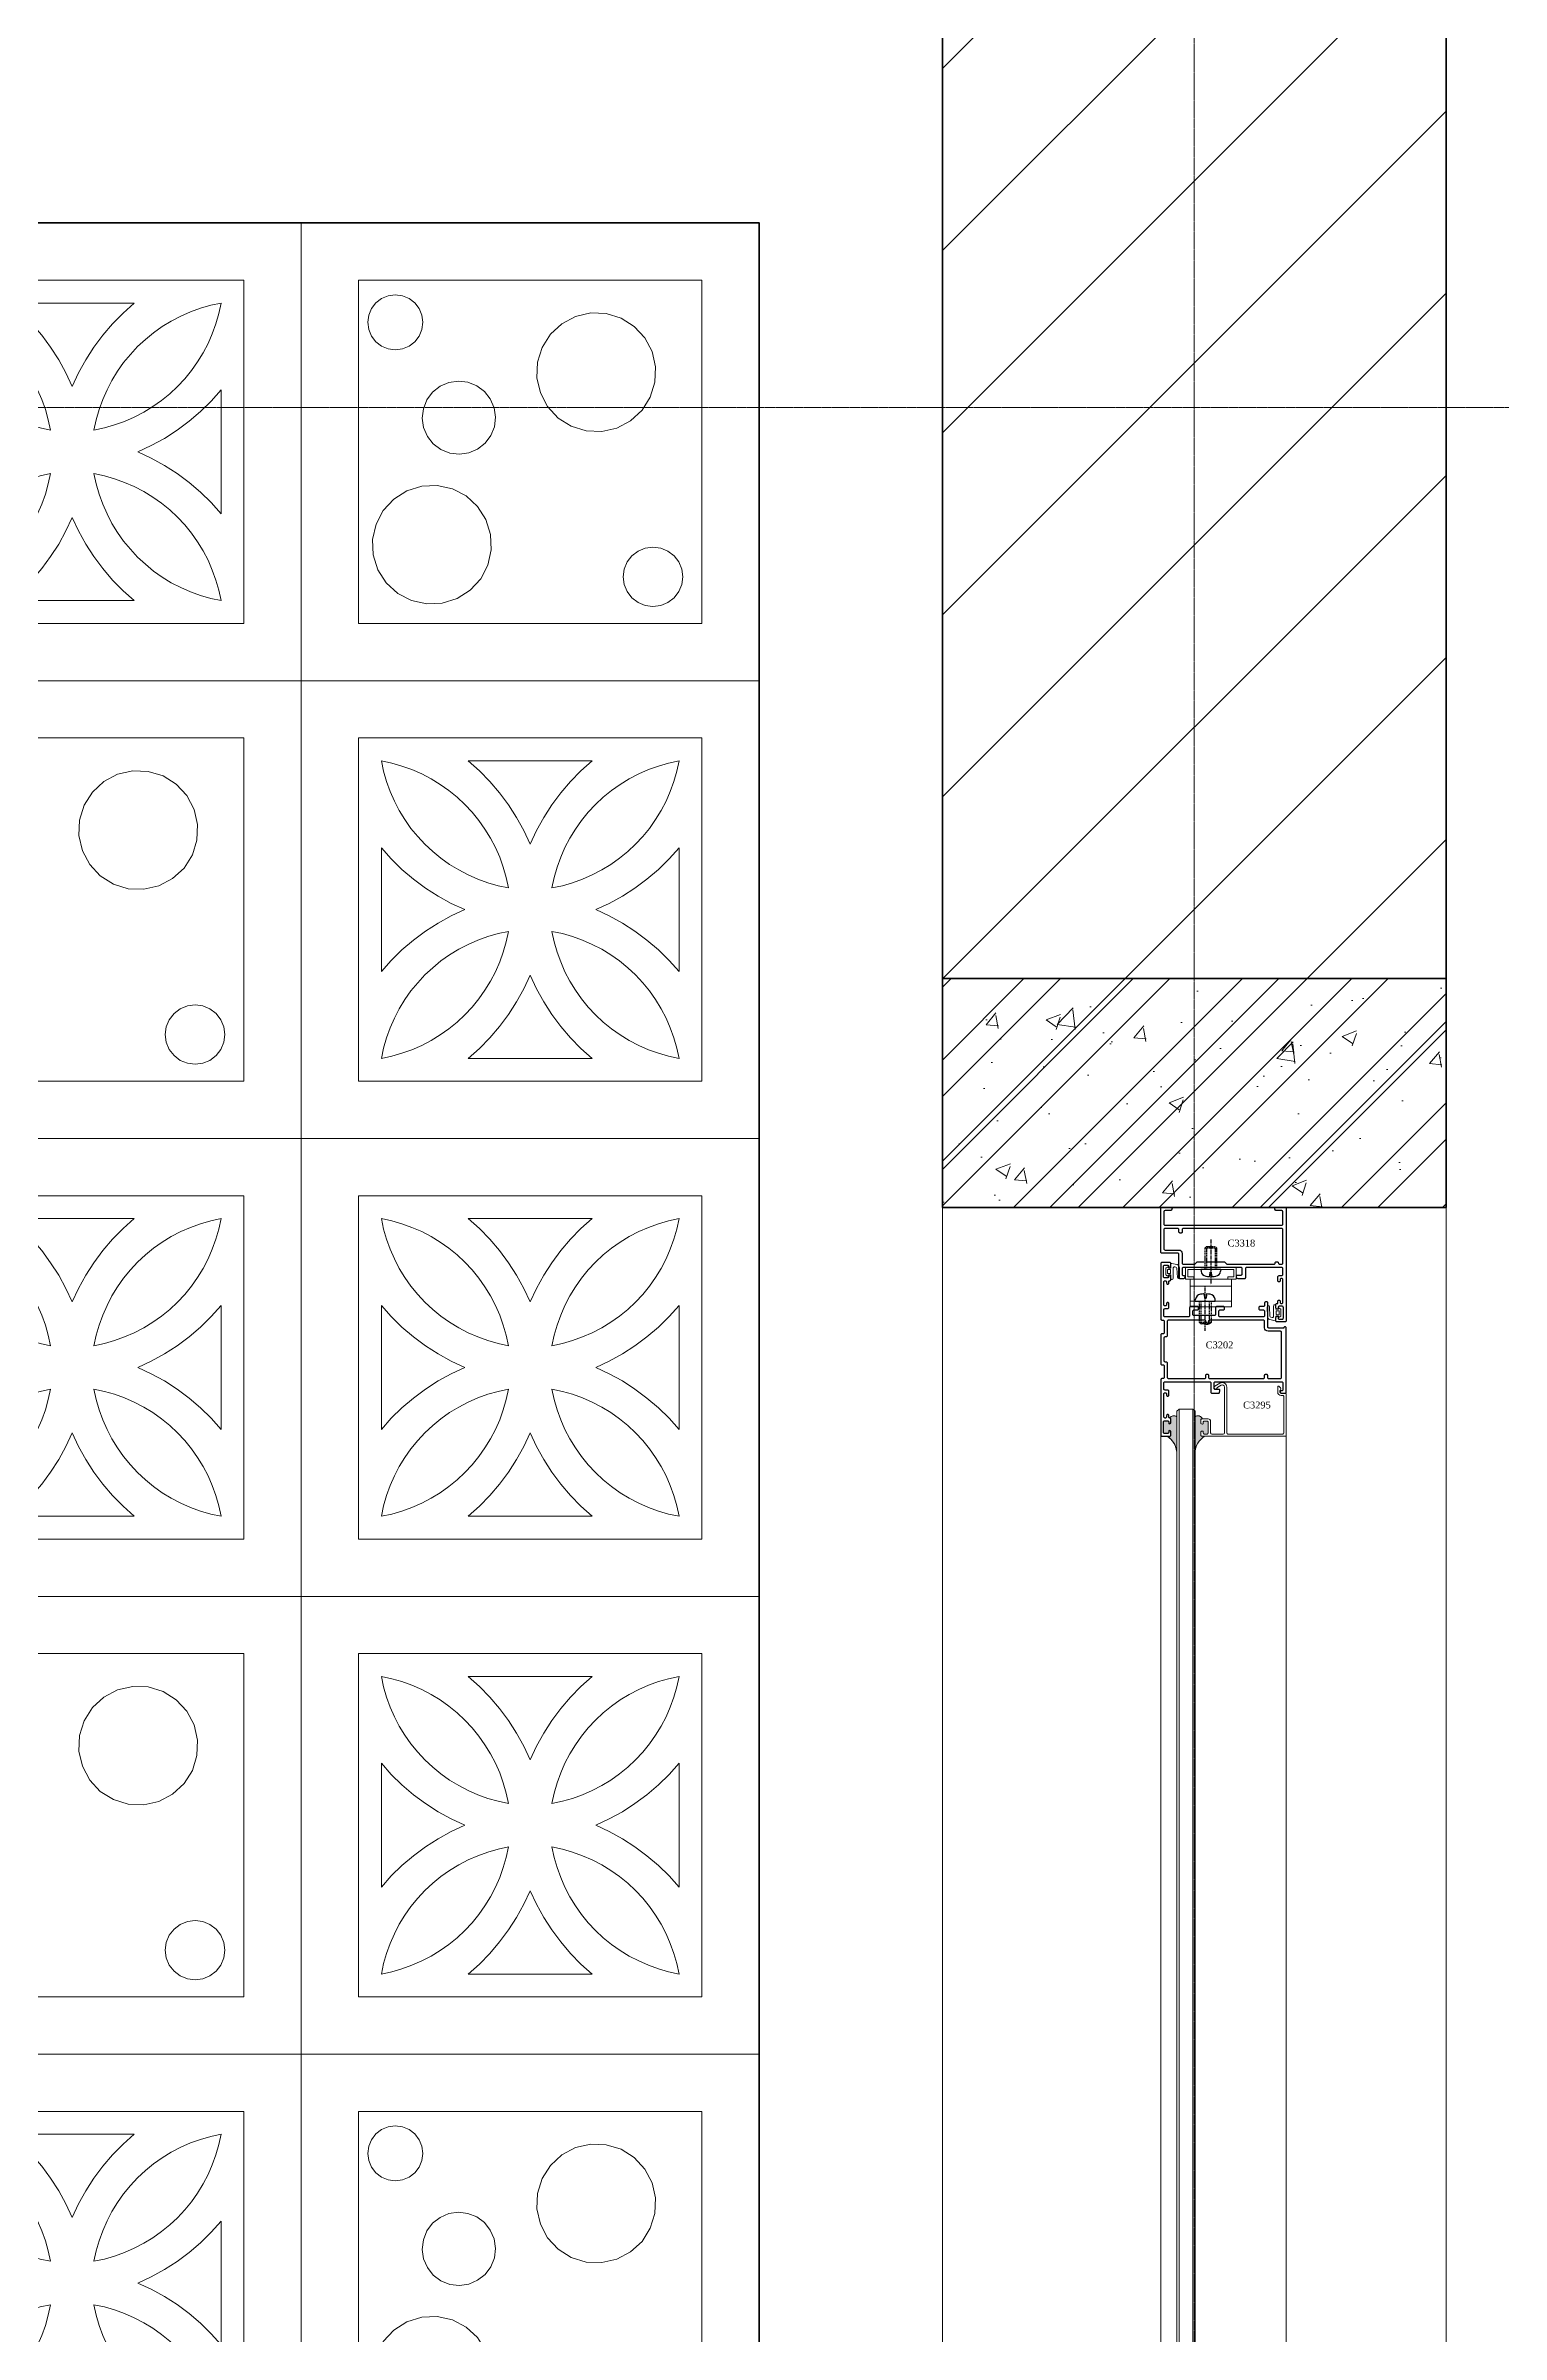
# Model space of a CAD drawing. Header units: millimetres. Extents: x 1336014 to 2939047, y -333549 to -60566.
# Drawn here: x 1469506 to 1470142, y -152085 to -151085 of the extents above; entities that cross this region are included whole.
import ezdxf

# ---------------------------------------------------------------- set-up
doc = ezdxf.new("R2010")
doc.units = ezdxf.units.MM
doc.header["$MEASUREMENT"] = 0
for name, pattern in [('CENTER2', [1.125, 0.75, -0.125, 0.125, -0.125]), ('DASHED', [0.75, 0.5, -0.25]), ('HIDDEN', [0.375, 0.25, -0.125]), ('PHANTOM', [2.5, 1.25, -0.25, 0.25, -0.25, 0.25, -0.25])]:
    doc.linetypes.add(name, pattern=pattern)
for name, color, linetype, lineweight in [('01.Cut', 255, 'Continuous', 35), ('02.Thay', 145, 'Continuous', 15), ('03.Manh', 251, 'Continuous', 13), ('06.betong', 2, 'Continuous', 35), ('08.Dim', 156, 'Continuous', 15), ('09.Hatch', 250, 'Continuous', 5), ('10.truc', 250, 'CENTER2', 20), ('Bản lề cửa', 1, 'Continuous', 9), ('KT KHUNG BAO', 96, 'Continuous', 9), ('kính', 54, 'Continuous', 9), ('Nhôm', 4, 'Continuous', 20), ('Nẹp nhôm', 6, 'Continuous', 9), ('Ron', 15, 'Continuous', 9), ('silicon', 211, 'Continuous', 9), ('Vít', 42, 'Continuous', 25), ('Đường gióng', 251, 'Continuous', 9)]:
    doc.layers.add(name, color=color, linetype=linetype, lineweight=lineweight)
for name, color, linetype in [('1', 4, 'Continuous'), ('2', 7, 'Continuous'), ('BOLT', 2, 'Continuous'), ('Dim and mark text', 241, 'Continuous')]:
    doc.layers.add(name, color=color, linetype=linetype)
doc.styles.add('(Mark cn big5)', font='', dxfattribs={"height": 9})
doc.styles.get('(Mark cn big5)').set_extended_font_data('经典宋体繁')

# ---------------------------------------------------------------- blocks, each defined once
blk = doc.blocks.new('gioang')
at = {"layer": 'Ron'}
for p, q in [((-0.91, 3.28), (-0.91, 3.58)), ((0.83, 3.78), (-0.71, 3.78)), ((4.09, 2.78), (-0.41, 2.78)), ((0, 0), (4.16, 0.1)), ((0.56, 5.29), (0.97, 5.89)), ((0.83, 4.98), (0.73, 4.98)), ((1.03, 3.98), (1.03, 4.78)), ((1.63, 4.13), (1.63, 5.03)), ((3.23, 5.23), (1.83, 5.23)), ((3.43, 4.13), (3.43, 5.03)), ((4.49, 5.29), (4.09, 5.89)), ((4.45, 1.59), (4.58, 2.17)), ((5.54, 1.1), (6.09, 3.51))]:
    blk.add_line(p, q, dxfattribs=at)
for points in [[(-0.1, 0.99), (3.98, 1.2)], [(1.83, 3.93), (3.23, 3.93)]]:
    blk.add_lwpolyline(points, dxfattribs=at)
for points in [[(4.09, 5.89, 0.248897), (3.92, 5.98), (1.13, 5.98, 0.248897), (0.97, 5.89)], [(6.09, 3.51, 0.527023), (5.9, 3.78), (4.23, 3.78, -0.414214), (4.03, 3.98), (4.03, 4.78, -0.414214), (4.23, 4.98), (4.33, 4.98, 0.601413), (4.49, 5.29)]]:
    blk.add_lwpolyline(points, format="xyb", dxfattribs=at)
for centre, radius, start, end in [((-0.71, 3.58), 0.2, 90, 180), ((-0.41, 3.28), 0.5, 180, 270), ((-0.04, 0.5), 0.5, 96.819, 274.7291), ((0.73, 5.18), 0.2, 145.907, 270), ((0.83, 4.78), 0.2, 0, 90), ((0.83, 3.98), 0.2, 270, 0), ((1.83, 5.03), 0.2, 90, 180), ((1.83, 4.13), 0.2, 180, 269.9998), ((3.23, 5.03), 0.2, 0, 90), ((3.23, 4.13), 0.2, 269.9998, 0), ((3.96, 1.7), 0.5, 272.9056, 347.163), ((4.09, 2.28), 0.5, 347.163, 90), ((4.13, 1.6), 1.5, 271.4321, 340.571)]:
    blk.add_arc(centre, radius, start, end, dxfattribs=at)
blk = doc.blocks.new('A$C0379527E')
at = {"layer": 'BOLT', "color": 1, "linetype": 'PHANTOM'}
blk.add_line((4.38, 0), (4.38, 19.58), dxfattribs=at)
at = {"layer": 'Vít', "linetype": 'Continuous'}
for p, q in [((0, 13.05), (0.1, 13.85)), ((0, 13.05), (8.75, 13.05)), ((3.91, 15.91), (4.03, 14.3)), ((4.03, 14.3), (4.72, 14.3)), ((4.84, 15.91), (4.72, 14.3)), ((8.75, 13.05), (8.65, 13.85))]:
    blk.add_line(p, q, dxfattribs=at)
at = {"layer": 'Vít', "linetype": 'DASHED'}
for p, q in [((1.88, 3.67), (1.88, 13.05)), ((2.5, 3.67), (2.5, 13.05)), ((6.25, 3.67), (6.25, 13.05)), ((6.88, 13.05), (6.88, 3.67)), ((6.88, 3.67), (1.88, 3.67)), ((1.88, 3.67), (2.5, 3.05)), ((6.25, 3.05), (2.5, 3.05)), ((6.88, 3.67), (6.25, 3.05))]:
    blk.add_line(p, q, dxfattribs=at)
at = {"layer": 'Vít', "linetype": 'Continuous'}
for centre, radius, start, end in [((2.58, 13.55), 2.5, 97.86621, 173.11241), ((4.38, 0.55), 15.62, 92.67946, 97.86618), ((3.66, 15.91), 0.25, 0, 92.67941), ((5.09, 15.91), 0.25, 87.32059, 180), ((4.38, 0.55), 15.62, 82.13381, 87.32054), ((6.17, 13.55), 2.5, 6.88758, 82.13379)]:
    blk.add_arc(centre, radius, start, end, dxfattribs=at)
blk = doc.blocks.new('A$C65163FCF')
at = {"color": 3, "rotation": 180}
blk.add_blockref('A$C0379527E', (8.75, 19.58), dxfattribs=at)
blk = doc.blocks.new('Bản lề chữ A nhôm XingFa')
at = {"layer": 'Bản lề cửa', "color": 56}
for p, q in [((-3, 8.59), (-8.3, 8.59)), ((-8.3, -13.41), (-8.3, 8.59)), ((-4, 7.59), (-7.3, 7.59)), ((-7.3, -12.41), (-7.3, 7.59)), ((-4, 4.99), (-4, 7.59)), ((-3, 4.99), (-4, 4.99)), ((-3, -13.41), (-3, 8.59)), ((9.05, 6.59), (-3, 6.59)), ((0, -11.41), (0, 6.59)), ((6.55, -11.41), (6.55, 6.59)), ((9.05, -11.41), (9.05, 6.59)), ((-4, -12.41), (-4, -9.81)), ((-3, -9.81), (-4, -9.81)), ((-3, -13.41), (-8.3, -13.41)), ((-4, -12.41), (-7.3, -12.41)), ((9.05, -11.41), (-3, -11.41))]:
    blk.add_line(p, q, dxfattribs=at)
at = {"layer": '2', "extrusion": (0, 0, -1), "zscale": -0.9999999999999999, "rotation": 270}
blk.add_blockref('A$C65163FCF', (0.77, 1.96), dxfattribs=at)
at = {"layer": '2', "color": 3, "extrusion": (0, 0, -1), "zscale": -0.9999999999999999, "rotation": 90}
blk.add_blockref('A$C65163FCF', (-0.02, -4.37), dxfattribs=at)
blk = doc.blocks.new('qưeqw')
at = {"layer": 'Đường gióng'}
for points in [[(871899.62, 37962.78), (871899.62, 37961.92, -0.414214), (871899.12, 37961.42), (871897.82, 37961.42, -0.414214), (871897.32, 37961.92), (871897.32, 37966.52, -0.414214), (871897.82, 37967.02), (871899.12, 37967.02, -0.414214), (871899.62, 37966.52), (871899.62, 37965.66), (871900.62, 37965.93), (871900.62, 37968.77, -0.347773), (871903.17, 37968.76), (871903.17, 37953.15, 0.252972), (871898.97, 37960.22), (871900.62, 37960.22), (871900.62, 37962.51)], [(871912.35, 37957.2, 0.10198), (871911.15, 37953.8), (871911.15, 37968.76, -0.235459), (871912.94, 37969.15, -0.252466), (871914.37, 37967.82), (871914.2, 37967.82, 0.414214), (871913.7, 37967.32), (871913.7, 37966.11, 0.339454), (871914.07, 37965.63), (871914.45, 37965.53, 0.493145), (871914.7, 37965.72), (871914.7, 37966.32, -0.414214), (871915.2, 37966.82), (871916.5, 37966.82, -0.414214), (871917, 37966.32), (871917, 37961.72, -0.414214), (871916.5, 37961.22), (871915.2, 37961.22, -0.414214), (871914.7, 37961.72), (871914.7, 37962.32, 0.493145), (871914.45, 37962.51), (871914.07, 37962.41, 0.339454), (871913.7, 37961.93), (871913.7, 37960.72, 0.414214), (871914.2, 37960.22), (871915.35, 37960.22, 0.124876)]]:
    blk.add_hatch(color=256, dxfattribs=at).paths.add_polyline_path(points)
at = {"layer": '1'}
for points in [[(871896.66, 38060.22), (871900.66, 38060.22, -0.57735), (871901.09, 38059.47), (871900.86, 38059.07, -0.267949), (871900.43, 38058.82), (871898.06, 38058.82, 0.414214), (871897.56, 38058.32), (871897.56, 38052.92, 0.414214), (871898.06, 38052.42), (871949.06, 38052.42, 0.414214), (871949.56, 38052.92), (871949.56, 38058.32, 0.414214), (871949.06, 38058.82), (871946.69, 38058.82, -0.267949), (871946.26, 38059.07), (871946.03, 38059.47, -0.57735), (871946.46, 38060.22), (871950.46, 38060.22, -0.414214), (871950.96, 38059.72), (871950.96, 38010.72, -0.414214), (871950.46, 38010.22), (871946.96, 38010.22, -0.414214), (871946.46, 38010.72), (871946.46, 38012.13, -0.339454), (871946.83, 38012.61), (871947.21, 38012.71, -0.493145), (871947.46, 38012.52), (871947.46, 38011.92, 0.414214), (871947.96, 38011.42), (871949.26, 38011.42, 0.414214), (871949.76, 38011.92), (871949.76, 38016.52, 0.414214), (871949.26, 38017.02), (871947.96, 38017.02, 0.414214), (871947.46, 38016.52), (871947.46, 38015.92, -0.493145), (871947.21, 38015.73), (871946.83, 38015.83, -0.339454), (871946.46, 38016.31), (871946.46, 38017.72, -0.414214), (871946.96, 38018.22), (871947.06, 38018.22, 0.414214), (871947.36, 38018.52), (871947.36, 38019.22, -0.414214), (871947.86, 38019.72), (871947.86, 38019.72, -0.414214), (871948.36, 38019.22), (871948.36, 38018.72, 0.414214), (871948.86, 38018.22), (871949.06, 38018.22, 0.414214), (871949.56, 38018.72), (871949.56, 38028.72, 0.414214), (871949.06, 38029.22), (871948.86, 38029.22, 0.414214), (871948.36, 38028.72), (871948.36, 38028.22, -0.414214), (871947.86, 38027.72), (871947.86, 38027.72, -0.414214), (871947.36, 38028.22), (871947.36, 38029.92, -0.414214), (871947.86, 38030.42), (871949.06, 38030.42, 0.414214), (871949.56, 38030.92), (871949.56, 38033.52, 0.414214), (871949.06, 38034.02), (871933.66, 38034.02, 0.414214), (871933.16, 38033.52), (871933.16, 38029.52, -0.414214), (871932.66, 38029.02), (871929.93, 38029.02, -0.339454), (871929.45, 38029.39), (871929.28, 38030.04, -0.493145), (871929.76, 38030.67), (871931.26, 38030.67, 0.414214), (871931.76, 38031.17), (871931.76, 38033.52, 0.414214), (871931.26, 38034.02), (871906.06, 38034.02, 0.414214), (871905.56, 38033.52), (871905.56, 38030.92, 0.414214), (871906.06, 38030.42), (871906.46, 38030.42, -0.493145), (871906.75, 38030.04), (871906.57, 38029.39, -0.339454), (871906.09, 38029.02), (871904.66, 38029.02, -0.414214), (871904.16, 38029.52), (871904.16, 38039.72, 0.414214), (871903.66, 38040.22), (871896.66, 38040.22, -0.414214), (871896.16, 38040.72), (871896.16, 38059.72, -0.414214)], [(871896.66, 38060.22), (871900.66, 38060.22, -0.57735), (871901.09, 38059.47), (871900.86, 38059.07, -0.267949), (871900.43, 38058.82), (871898.06, 38058.82, 0.414214), (871897.56, 38058.32), (871897.56, 38052.92, 0.414214), (871898.06, 38052.42), (871949.06, 38052.42, 0.414214), (871949.56, 38052.92), (871949.56, 38058.32, 0.414214), (871949.06, 38058.82), (871946.69, 38058.82, -0.267949), (871946.26, 38059.07), (871946.03, 38059.47, -0.57735), (871946.46, 38060.22), (871950.46, 38060.22, -0.414214), (871950.96, 38059.72), (871950.96, 38010.72, -0.414214), (871950.46, 38010.22), (871946.96, 38010.22, -0.414214), (871946.46, 38010.72), (871946.46, 38012.13, -0.339454), (871946.83, 38012.61), (871947.21, 38012.71, -0.493145), (871947.46, 38012.52), (871947.46, 38011.92, 0.414214), (871947.96, 38011.42), (871949.26, 38011.42, 0.414214), (871949.76, 38011.92), (871949.76, 38016.52, 0.414214), (871949.26, 38017.02), (871947.96, 38017.02, 0.414214), (871947.46, 38016.52), (871947.46, 38015.92, -0.493145), (871947.21, 38015.73), (871946.83, 38015.83, -0.339454), (871946.46, 38016.31), (871946.46, 38017.72, -0.414214), (871946.96, 38018.22), (871947.06, 38018.22, 0.414214), (871947.36, 38018.52), (871947.36, 38019.22, -0.414214), (871947.86, 38019.72), (871947.86, 38019.72, -0.414214), (871948.36, 38019.22), (871948.36, 38018.72, 0.414214), (871948.86, 38018.22), (871949.06, 38018.22, 0.414214), (871949.56, 38018.72), (871949.56, 38028.72, 0.414214), (871949.06, 38029.22), (871948.86, 38029.22, 0.414214), (871948.36, 38028.72), (871948.36, 38028.22, -0.414214), (871947.86, 38027.72), (871947.86, 38027.72, -0.414214), (871947.36, 38028.22), (871947.36, 38029.92, -0.414214), (871947.86, 38030.42), (871949.06, 38030.42, 0.414214), (871949.56, 38030.92), (871949.56, 38033.52, 0.414214), (871949.06, 38034.02), (871933.66, 38034.02, 0.414214), (871933.16, 38033.52), (871933.16, 38029.52, -0.414214), (871932.66, 38029.02), (871929.93, 38029.02, -0.339454), (871929.45, 38029.39), (871929.28, 38030.04, -0.493145), (871929.76, 38030.67), (871931.26, 38030.67, 0.414214), (871931.76, 38031.17), (871931.76, 38033.52, 0.414214), (871931.26, 38034.02), (871906.06, 38034.02, 0.414214), (871905.56, 38033.52), (871905.56, 38030.92, 0.414214), (871906.06, 38030.42), (871906.46, 38030.42, -0.493145), (871906.75, 38030.04), (871906.57, 38029.39, -0.339454), (871906.09, 38029.02), (871904.66, 38029.02, -0.414214), (871904.16, 38029.52), (871904.16, 38039.72, 0.414214), (871903.66, 38040.22), (871896.66, 38040.22, -0.414214), (871896.16, 38040.72), (871896.16, 38059.72, -0.414214)], [(871949.06, 38035.42, 0.414214), (871949.56, 38035.92), (871949.56, 38050.52, 0.414214), (871949.06, 38051.02), (871906.06, 38051.02, 0.414214), (871905.56, 38050.52), (871905.56, 38049.52, -0.414214), (871905.06, 38049.02), (871904.66, 38049.02, -0.414214), (871904.16, 38049.52), (871904.16, 38050.52, 0.414214), (871903.66, 38051.02), (871898.06, 38051.02, 0.414214), (871897.56, 38050.52), (871897.56, 38042.12, 0.414214), (871898.06, 38041.62), (871904.06, 38041.62, -0.414214), (871905.56, 38040.12), (871905.56, 38035.92, 0.414214), (871906.06, 38035.42), (871911.06, 38035.42), (871912.06, 38036.42), (871924.06, 38036.42), (871925.06, 38035.42), (871945.67, 38035.42, 0.414214), (871946.16, 38035.91), (871946.16, 38035.92, -0.414214), (871946.66, 38036.42), (871947.06, 38036.42, -0.414214), (871947.56, 38035.92), (871947.56, 38035.91, 0.414214), (871948.05, 38035.42)], [(871949.06, 38035.42, 0.414214), (871949.56, 38035.92), (871949.56, 38050.52, 0.414214), (871949.06, 38051.02), (871906.06, 38051.02, 0.414214), (871905.56, 38050.52), (871905.56, 38049.52, -0.414214), (871905.06, 38049.02), (871904.66, 38049.02, -0.414214), (871904.16, 38049.52), (871904.16, 38050.52, 0.414214), (871903.66, 38051.02), (871898.06, 38051.02, 0.414214), (871897.56, 38050.52), (871897.56, 38042.12, 0.414214), (871898.06, 38041.62), (871904.06, 38041.62, -0.414214), (871905.56, 38040.12), (871905.56, 38035.92, 0.414214), (871906.06, 38035.42), (871911.06, 38035.42), (871912.06, 38036.42), (871924.06, 38036.42), (871925.06, 38035.42), (871945.67, 38035.42, 0.414214), (871946.16, 38035.91), (871946.16, 38035.92, -0.414214), (871946.66, 38036.42), (871947.06, 38036.42, -0.414214), (871947.56, 38035.92), (871947.56, 38035.91, 0.414214), (871948.05, 38035.42)], [(871898.06, 38028.22), (871898.26, 38028.22, -0.414214), (871898.76, 38027.72), (871898.76, 38027.21, 0.414214), (871899.25, 38026.72), (871899.27, 38026.72, 0.414214), (871899.76, 38027.21), (871899.76, 38027.92, -0.414214), (871900.06, 38028.22), (871900.16, 38028.22, 0.414214), (871900.66, 38028.72), (871900.66, 38030.13, 0.339454), (871900.29, 38030.61), (871899.91, 38030.71, 0.493145), (871899.66, 38030.52), (871899.66, 38029.92, -0.414214), (871899.16, 38029.42), (871897.86, 38029.42, -0.414214), (871897.36, 38029.92), (871897.36, 38034.52, -0.414214), (871897.86, 38035.02), (871899.16, 38035.02, -0.414214), (871899.66, 38034.52), (871899.66, 38033.92, 0.493145), (871899.91, 38033.73), (871900.29, 38033.83, 0.339454), (871900.66, 38034.31), (871900.66, 38035.72, 0.414214), (871900.16, 38036.22), (871896.66, 38036.22, 0.414214), (871896.16, 38035.72), (871896.16, 38011.52, 0.414214), (871896.66, 38011.02), (871897.16, 38011.02, -0.414214), (871897.66, 38010.52), (871897.66, 38005.52, -0.414214), (871897.16, 38005.02), (871896.66, 38005.02, 0.414214), (871896.16, 38004.52), (871896.16, 37991.92, 0.414214), (871896.66, 37991.42), (871897.16, 37991.42, -0.414214), (871897.66, 37990.92), (871897.66, 37985.92, -0.414214), (871897.16, 37985.42), (871896.66, 37985.42, 0.414214), (871896.16, 37984.92), (871896.16, 37960.72, 0.414214), (871896.66, 37960.22), (871900.16, 37960.22, 0.414214), (871900.66, 37960.72), (871900.66, 37962.13, 0.339454), (871900.29, 37962.61), (871899.91, 37962.71, 0.493145), (871899.66, 37962.52), (871899.66, 37961.92, -0.414214), (871899.16, 37961.42), (871897.86, 37961.42, -0.414214), (871897.36, 37961.92), (871897.36, 37966.52, -0.414214), (871897.86, 37967.02), (871899.16, 37967.02, -0.414214), (871899.66, 37966.52), (871899.66, 37965.92, 0.493145), (871899.91, 37965.73), (871900.29, 37965.83, 0.339454), (871900.66, 37966.31), (871900.66, 37967.72, 0.414214), (871900.16, 37968.22), (871900.06, 37968.22, -0.414214), (871899.76, 37968.52), (871899.76, 37969.23, 0.414214), (871899.27, 37969.72), (871899.25, 37969.72, 0.414214), (871898.76, 37969.23), (871898.76, 37968.72, -0.414214), (871898.26, 37968.22), (871898.06, 37968.22, -0.414214), (871897.56, 37968.72), (871897.56, 37978.72, -0.414214), (871898.06, 37979.22), (871898.26, 37979.22, -0.414214), (871898.76, 37978.72), (871898.76, 37978.21, 0.414214), (871899.25, 37977.72), (871899.27, 37977.72, 0.414214), (871899.76, 37978.21), (871899.76, 37979.92, 0.414214), (871899.26, 37980.42), (871898.06, 37980.42, -0.414214), (871897.56, 37980.92), (871897.56, 37983.52, -0.414214), (871898.06, 37984.02), (871917.56, 37984.02, -0.414214), (871918.06, 37983.52), (871918.06, 37979.52, 0.414214), (871918.56, 37979.02), (871921.39, 37979.02, 0.339454), (871921.87, 37979.39), (871922.04, 37980.04, 0.493145), (871921.56, 37980.67), (871919.96, 37980.67, -0.414214), (871919.46, 37981.17), (871919.46, 37983.52, -0.414214), (871919.96, 37984.02), (871949.06, 37984.02, -0.414214), (871949.56, 37983.52), (871949.56, 37980.52, -0.414214), (871949.06, 37980.02), (871948.66, 37980.02, 0.493145), (871948.37, 37979.64), (871948.44, 37979.39, 0.339454), (871948.92, 37979.02), (871950.46, 37979.02, 0.414214), (871950.96, 37979.52), (871950.96, 38007.52, 0.414214), (871950.46, 38008.02, 0.414214), (871949.96, 38007.52), (871943.46, 38007.52, -0.414214), (871942.96, 38008.02), (871942.96, 38018.52, 0.414214), (871942.46, 38019.02), (871942.06, 38019.02, 0.414214), (871941.56, 38018.52), (871941.56, 38017.42, -0.414214), (871941.06, 38016.92), (871939.56, 38016.92, 0.414214), (871939.06, 38016.42), (871939.06, 38015.92, 0.414214), (871939.56, 38015.42), (871941.06, 38015.42, -0.414214), (871941.56, 38014.92), (871941.56, 38012.92, -0.414214), (871941.06, 38012.42), (871922.06, 38012.42, -0.414214), (871921.56, 38012.92), (871921.56, 38014.92, -0.414214), (871922.06, 38015.42), (871923.56, 38015.42, 0.414214), (871924.06, 38015.92), (871924.06, 38016.42, 0.414214), (871923.56, 38016.92), (871920.66, 38016.92, 0.414214), (871920.16, 38016.42), (871920.16, 38013.52, -0.414214), (871919.66, 38013.02), (871910.69, 38013.02, -0.414214), (871910.19, 38013.52), (871910.19, 38014.92, -0.414214), (871910.69, 38015.42), (871912.19, 38015.42, 0.414214), (871912.69, 38015.92), (871912.69, 38016.42, 0.414214), (871912.19, 38016.92), (871909.29, 38016.92, 0.414214), (871908.79, 38016.42), (871908.79, 38012.92, -0.414214), (871908.29, 38012.42), (871898.06, 38012.42, -0.414214), (871897.56, 38012.92), (871897.56, 38015.52, -0.414214), (871898.06, 38016.02), (871899.26, 38016.02, 0.414214), (871899.76, 38016.52), (871899.76, 38018.23, 0.414214), (871899.27, 38018.72), (871899.25, 38018.72, 0.414214), (871898.76, 38018.23), (871898.76, 38017.72, -0.414214), (871898.26, 38017.22), (871898.06, 38017.22, -0.414214), (871897.56, 38017.72), (871897.56, 38027.72, -0.414214)], [(871916.56, 37987.42, -0.414214), (871917.06, 37986.92), (871917.06, 37985.92, 0.414214), (871917.56, 37985.42), (871941.06, 37985.42, 0.414214), (871941.56, 37985.92), (871941.56, 37986.92, -0.414214), (871942.06, 37987.42), (871942.26, 37987.42, -0.414214), (871942.76, 37986.92), (871942.76, 37985.92, 0.414214), (871943.26, 37985.42), (871948.46, 37985.42, 0.414214), (871948.96, 37985.92), (871948.96, 38005.62, 0.414214), (871948.46, 38006.12), (871943.06, 38006.12, -0.414214), (871941.56, 38007.62), (871941.56, 38010.52, 0.414214), (871941.06, 38011.02), (871917.56, 38011.02, 0.414214), (871917.06, 38010.52), (871917.06, 38009.52, -0.414214), (871916.56, 38009.02), (871916.36, 38009.02, -0.414214), (871915.86, 38009.52), (871915.86, 38010.52, 0.414214), (871915.36, 38011.02), (871899.56, 38011.02, 0.414214), (871899.06, 38010.52), (871899.06, 38004.12, -0.414214), (871898.56, 38003.62), (871898.06, 38003.62, 0.414214), (871897.56, 38003.12), (871897.56, 37993.32, 0.414214), (871898.06, 37992.82), (871898.56, 37992.82, -0.414214), (871899.06, 37992.32), (871899.06, 37985.92, 0.414214), (871899.56, 37985.42), (871915.36, 37985.42, 0.414214), (871915.86, 37985.92), (871915.86, 37986.92, -0.414214), (871916.36, 37987.42)]]:
    blk.add_lwpolyline(points, format="xyb", close=True, dxfattribs=at)
at = {"layer": 'KT KHUNG BAO'}
for centre, start, end in [((871901.89, 37967.16), 51.47134, 148.81024), ((871901.89, 37967.16), 51.47134, 148.81024), ((871912.43, 37967.16), 32.68301, 128.52866), ((871912.43, 37967.16), 18.86197, 128.52866)]:
    blk.add_arc(centre, 2.05, start, end, dxfattribs=at)
at = {"layer": 'kính'}
blk.add_lwpolyline([(871903.05, 36843.75), (871903.16, 37971.15), (871904.17, 37972.02), (871910.15, 37972.02), (871911.16, 37971.14), (871911.16, 36843.92)], dxfattribs=at)
at = {"layer": 'kính', "linetype": 'HIDDEN', "lineweight": 5}
blk.add_lwpolyline([(871904.21, 36548.52), (871910.15, 36548.52), (871910.15, 37972.02), (871904.21, 37972.02)], close=True, dxfattribs=at)
at = {"layer": 'Nhôm', "color": 6}
blk.add_lwpolyline([(871949.96, 37977.52, 0.414214), (871949.46, 37978.02), (871948.76, 37978.02, -0.414214), (871947.26, 37979.52), (871947.26, 37981.9, -0.668179), (871947.77, 37982.12), (871948.51, 37981.37, -0.339454), (871948.59, 37980.77), (871948.3, 37980.26, 0.131652), (871948.26, 37980.11), (871948.26, 37979.52, 0.414214), (871948.76, 37979.02), (871950.46, 37979.02, -0.414214), (871950.96, 37978.52), (871950.96, 37960.52, -0.414214), (871950.66, 37960.22), (871914.16, 37960.22, -0.414214), (871913.66, 37960.72), (871913.66, 37961.93, -0.339454), (871914.03, 37962.41), (871914.41, 37962.51, -0.493145), (871914.66, 37962.32), (871914.66, 37961.72, 0.414214), (871915.16, 37961.22), (871916.46, 37961.22, 0.414214), (871916.96, 37961.72), (871916.96, 37966.32, 0.414214), (871916.46, 37966.82), (871915.16, 37966.82, 0.414214), (871914.66, 37966.32), (871914.66, 37965.72, -0.493145), (871914.41, 37965.53), (871914.03, 37965.63, -0.339454), (871913.66, 37966.11), (871913.66, 37967.32, -0.414214), (871914.16, 37967.82), (871916.96, 37967.82, -0.414214), (871917.96, 37966.82), (871917.96, 37961.72, 0.414214), (871918.46, 37961.22), (871923.52, 37961.22, 0.414214), (871924.02, 37961.72), (871924.02, 37981.72, 0.57735), (871922.52, 37982.59), (871921.08, 37981.76, 0.213422), (871920.84, 37981.43, -0.40704), (871920.03, 37980.88, -0.697588), (871919.81, 37982.18), (871922.02, 37983.45, -0.57735), (871925.02, 37981.72), (871925.02, 37961.72, 0.414214), (871925.52, 37961.22), (871949.46, 37961.22, 0.414214), (871949.96, 37961.72)], format="xyb", close=True, dxfattribs=at)
at = {"layer": 'silicon', "ltscale": 0.15}
for centre, radius, start, end in [((871894.53, 37952.8), 8.65, 2.13336, 59.07767), ((871894.53, 37952.8), 8.65, 6.61436, 59.07767), ((871919.79, 37952.8), 8.65, 120.92233, 177.86664), ((871920.01, 37952.59), 8.94, 121.39372, 172.23921)]:
    blk.add_arc(centre, radius, start, end, dxfattribs=at)
at = {"layer": 'Đường gióng'}
for p, q in [((871950.96, 36843.75), (871950.96, 37960.52)), ((871896.2, 37838.45), (871896.2, 36843.75)), ((871951, 36843.75), (871951, 37838.45))]:
    blk.add_line(p, q, dxfattribs=at)
blk.add_lwpolyline([(871896.16, 37960.72), (871896.16, 36843.75)], dxfattribs=at)
at = {"layer": 'Nẹp nhôm', "xscale": -1, "rotation": 90}
blk.add_blockref('Bản lề chữ A nhôm XingFa', (871915.65, 38025.86), dxfattribs=at)
at = {"layer": 'Ron'}
for p, rotation in [((871904.44, 38029.7), 90), ((871942.69, 38016.74), 270)]:
    blk.add_blockref('gioang', p, dxfattribs=dict(at, rotation=rotation))
at = {"layer": 'Dim and mark text', "char_height": 3, "attachment_point": 6, "style": '(Mark cn big5)'}
for s, insert in [('{\\fVNI-Franko|b0|i0|c0|p2; \\fVNI-Times|b0|i0|c0|p2;C3318}', (871937.44, 38044.62)), ('{\\fVNI-Times|b0|i0|c0|p2;C3202}', (871927.9, 38000.14)), ('{\\fVNI-Franko|b0|i0|c0|p2; \\fVNI-Times|b0|i0|c0|p2;C3295}', (871944.23, 37973.88))]:
    blk.add_mtext(s, dxfattribs=dict(at, insert=insert))
blk = doc.blocks.new('32rew')
at = {"layer": '09.Hatch', "ltscale": 50}
h = blk.add_hatch(dxfattribs=at)
h.set_pattern_fill('BTCT', color=256, scale=9, style=0)
h.set_pattern_definition([(50, (0, 0), (64.5534164, -5.647692), [6.75, -74.25]), (355, (0, 0), (-12.48762, 67.697292), [5.4, -59.4]), (100.4514, (5.38, -0.47), (52.0658444, 62.049559), [5.736617, -63.10279]), (46.1842, (0, 18), (96.0516944, -14.896711), [10.125, -111.375]), (96.6356, (8, 16.76), (84.119643, 87.670608), [8.604926, -94.65417]), (351.1842, (0, 18), (84.119575, 87.670674), [8.1, -89.1]), (21, (9, 13.5), (53.7216347, -36.2357), [6.75, -74.25]), (326, (9, 13.5), (21.89838, 65.263504), [5.4, -59.4]), (71.4514, (13.477, 10.48), (75.6200366, 29.0277447), [5.736617, -63.10279]), (37.5, (0, 0), (1.094387, 29.96044684), [0, -58.68, 0, -60.3, 0, -59.625]), (7.5, (0, 0), (23.6762584, 35.4970541), [0, -34.38, 0, -57.33, 0, -22.725]), (327.5, (-20.07, 0), (48.04401926, -2.02993846), [0, -22.5, 0, -70.2, 0, -93.15]), (317.5, (-29.07, 0), (52.4867552, 9.0094484), [0, -29.25, 0, -46.62, 0, -66.15]), (45, (0, 0), (-23.8648539, 23.8648539), []), (45, (15.91, 0), (-23.8648539, 23.8648539), [])])
h.paths.add_polyline_path([(847871, 41230), (848091, 41230), (848091, 41130), (847871, 41130)])
at = {"layer": '06.betong'}
blk.add_lwpolyline([(847871, 41230), (848091, 41230), (848091, 41130), (847871, 41130), (847871, 41230)], dxfattribs=at)
blk = doc.blocks.new('q\xadeqw')
for p, q in [((-554.47, 992.1), (-554.47, 792.1)), ((-354.47, 992.1), (-554.47, 992.1)), ((-354.47, 792.1), (-354.47, 992.1)), ((-379.47, 967.1), (-529.47, 967.1)), ((-529.47, 967.1), (-529.47, 817.1)), ((-519.38, 959.12), (-516.48, 960.32)), ((-516.48, 960.32), (-513.38, 960.72)), ((-513.38, 960.72), (-510.27, 960.32)), ((-510.27, 960.32), (-507.38, 959.12)), ((-379.47, 817.1), (-379.47, 967.1)), ((-525.38, 948.72), (-524.97, 951.83)), ((-524.97, 951.83), (-523.77, 954.72)), ((-523.77, 954.72), (-521.86, 957.21)), ((-521.86, 957.21), (-519.38, 959.12)), ((-507.38, 959.12), (-504.89, 957.21)), ((-504.89, 957.21), (-502.99, 954.72)), ((-502.99, 954.72), (-501.79, 951.83)), ((-501.79, 951.83), (-501.38, 948.72)), ((-440.66, 948.11), (-434.66, 951.27)), ((-434.66, 951.27), (-428.04, 952.78)), ((-428.04, 952.78), (-421.26, 952.51)), ((-421.26, 952.51), (-414.78, 950.51)), ((-414.78, 950.51), (-409.03, 946.89)), ((-524.97, 945.62), (-525.38, 948.72)), ((-523.77, 942.72), (-524.97, 945.62)), ((-521.86, 940.24), (-523.77, 942.72)), ((-519.38, 938.33), (-521.86, 940.24)), ((-504.89, 940.24), (-507.38, 938.33)), ((-502.99, 942.72), (-504.89, 940.24)), ((-501.79, 945.62), (-502.99, 942.72)), ((-501.38, 948.72), (-501.79, 945.62)), ((-449.26, 937.75), (-445.64, 943.49)), ((-445.64, 943.49), (-440.66, 948.11)), ((-409.03, 946.89), (-404.42, 941.91)), ((-404.42, 941.91), (-401.26, 935.91)), ((-516.48, 937.13), (-519.38, 938.33)), ((-513.38, 936.72), (-516.48, 937.13)), ((-510.27, 937.13), (-513.38, 936.72)), ((-507.38, 938.33), (-510.27, 937.13)), ((-451.53, 924.49), (-451.27, 931.27)), ((-451.27, 931.27), (-449.26, 937.75)), ((-401.26, 935.91), (-399.75, 929.29)), ((-497.09, 918.19), (-493.81, 920.78)), ((-493.81, 920.78), (-489.97, 922.43)), ((-489.97, 922.43), (-485.84, 923.03)), ((-485.84, 923.03), (-481.69, 922.54)), ((-481.69, 922.54), (-477.81, 921)), ((-477.81, 921), (-474.46, 918.5)), ((-450.03, 917.87), (-451.53, 924.49)), ((-400.01, 922.51), (-402.02, 916.02)), ((-399.75, 929.29), (-400.01, 922.51)), ((-501.62, 906.81), (-501.13, 910.96)), ((-501.13, 910.96), (-499.59, 914.84)), ((-499.59, 914.84), (-497.09, 918.19)), ((-474.46, 918.5), (-471.88, 915.22)), ((-471.88, 915.22), (-470.22, 911.38)), ((-470.22, 911.38), (-469.62, 907.25)), ((-446.86, 911.86), (-450.03, 917.87)), ((-442.25, 906.88), (-446.86, 911.86)), ((-405.64, 910.28), (-410.62, 905.67)), ((-402.02, 916.02), (-405.64, 910.28)), ((-501.02, 902.68), (-501.62, 906.81)), ((-499.37, 898.84), (-501.02, 902.68)), ((-470.11, 903.1), (-471.65, 899.22)), ((-469.62, 907.25), (-470.11, 903.1)), ((-436.51, 903.27), (-442.25, 906.88)), ((-430.02, 901.26), (-436.51, 903.27)), ((-423.24, 901), (-430.02, 901.26)), ((-416.62, 902.5), (-423.24, 901)), ((-410.62, 905.67), (-416.62, 902.5)), ((-496.78, 895.56), (-499.37, 898.84)), ((-493.43, 893.07), (-496.78, 895.56)), ((-489.55, 891.52), (-493.43, 893.07)), ((-485.4, 891.03), (-489.55, 891.52)), ((-481.27, 891.63), (-485.4, 891.03)), ((-477.43, 893.29), (-481.27, 891.63)), ((-474.15, 895.87), (-477.43, 893.29)), ((-471.65, 899.22), (-474.15, 895.87)), ((-518.66, 866.49), (-514.06, 871.49)), ((-514.06, 871.49), (-508.34, 875.13)), ((-508.34, 875.13), (-501.86, 877.16)), ((-501.86, 877.16), (-495.08, 877.45)), ((-495.08, 877.45), (-488.45, 875.97)), ((-488.45, 875.97), (-482.44, 872.83)), ((-482.44, 872.83), (-477.44, 868.24)), ((-523.27, 853.85), (-521.8, 860.47)), ((-521.8, 860.47), (-518.66, 866.49)), ((-477.44, 868.24), (-473.8, 862.51)), ((-473.8, 862.51), (-471.77, 856.03)), ((-522.99, 847.06), (-523.27, 853.85)), ((-471.77, 856.03), (-471.48, 849.25)), ((-407.34, 848.79), (-404.2, 850.09)), ((-404.2, 850.09), (-400.84, 850.53)), ((-400.84, 850.53), (-397.47, 850.09)), ((-397.47, 850.09), (-394.34, 848.79)), ((-520.95, 840.59), (-522.99, 847.06)), ((-517.31, 834.86), (-520.95, 840.59)), ((-472.95, 842.63), (-476.1, 836.61)), ((-471.48, 849.25), (-472.95, 842.63)), ((-413.84, 837.53), (-413.4, 840.9)), ((-413.4, 840.9), (-412.1, 844.03)), ((-412.1, 844.03), (-410.03, 846.72)), ((-410.03, 846.72), (-407.34, 848.79)), ((-394.34, 848.79), (-391.65, 846.72)), ((-391.65, 846.72), (-389.58, 844.03)), ((-389.58, 844.03), (-388.28, 840.9)), ((-388.28, 840.9), (-387.84, 837.53)), ((-512.31, 830.27), (-517.31, 834.86)), ((-506.3, 827.13), (-512.31, 830.27)), ((-480.69, 831.61), (-486.42, 827.97)), ((-476.1, 836.61), (-480.69, 831.61)), ((-413.4, 834.17), (-413.84, 837.53)), ((-412.1, 831.03), (-413.4, 834.17)), ((-410.03, 828.34), (-412.1, 831.03)), ((-389.58, 831.03), (-391.65, 828.34)), ((-388.28, 834.17), (-389.58, 831.03)), ((-387.84, 837.53), (-388.28, 834.17)), ((-499.67, 825.65), (-506.3, 827.13)), ((-492.89, 825.94), (-499.67, 825.65)), ((-486.42, 827.97), (-492.89, 825.94)), ((-407.34, 826.27), (-410.03, 828.34)), ((-404.2, 824.97), (-407.34, 826.27)), ((-400.84, 824.53), (-404.2, 824.97)), ((-397.47, 824.97), (-400.84, 824.53)), ((-394.34, 826.27), (-397.47, 824.97)), ((-391.65, 828.34), (-394.34, 826.27)), ((-529.47, 817.1), (-379.47, 817.1)), ((-554.47, 792.1), (-354.47, 792.1))]:
    blk.add_line(p, q)
blk = doc.blocks.new('ewrw')
for p, q in [((-554.47, 1267.1), (-554.47, 1067.1)), ((-354.47, 1267.1), (-554.47, 1267.1)), ((-354.47, 1067.1), (-354.47, 1267.1)), ((-379.47, 1242.1), (-529.47, 1242.1)), ((-529.47, 1242.1), (-529.47, 1092.1)), ((-379.47, 1092.1), (-379.47, 1242.1)), ((-519.47, 1232.1), (-518.5, 1227.57)), ((-514.93, 1231.13), (-519.47, 1232.1)), ((-510.47, 1229.86), (-514.93, 1231.13)), ((-506.11, 1228.28), (-510.47, 1229.86)), ((-476.66, 1227.76), (-481.55, 1232.1)), ((-427.4, 1232.1), (-481.55, 1232.1)), ((-427.4, 1232.1), (-432.29, 1227.76)), ((-398.47, 1229.86), (-402.84, 1228.28)), ((-394.01, 1231.13), (-398.47, 1229.86)), ((-389.47, 1232.1), (-394.01, 1231.13)), ((-390.44, 1227.57), (-389.47, 1232.1)), ((-518.5, 1227.57), (-517.23, 1223.1)), ((-517.23, 1223.1), (-515.65, 1218.74)), ((-501.86, 1226.42), (-506.11, 1228.28)), ((-497.74, 1224.27), (-501.86, 1226.42)), ((-493.78, 1221.85), (-497.74, 1224.27)), ((-490, 1219.17), (-493.78, 1221.85)), ((-472.08, 1223.09), (-476.66, 1227.76)), ((-467.82, 1218.12), (-472.08, 1223.09)), ((-436.87, 1223.09), (-441.12, 1218.12)), ((-432.29, 1227.76), (-436.87, 1223.09)), ((-415.16, 1221.85), (-418.95, 1219.17)), ((-411.2, 1224.27), (-415.16, 1221.85)), ((-407.09, 1226.42), (-411.2, 1224.27)), ((-402.84, 1228.28), (-407.09, 1226.42)), ((-393.29, 1218.74), (-391.72, 1223.1)), ((-391.72, 1223.1), (-390.44, 1227.57)), ((-515.65, 1218.74), (-513.79, 1214.49)), ((-513.79, 1214.49), (-511.64, 1210.37)), ((-511.64, 1210.37), (-509.22, 1206.42)), ((-486.4, 1216.24), (-490, 1219.17)), ((-483.01, 1213.07), (-486.4, 1216.24)), ((-479.84, 1209.68), (-483.01, 1213.07)), ((-463.92, 1212.87), (-467.82, 1218.12)), ((-460.38, 1207.37), (-463.92, 1212.87)), ((-445.02, 1212.87), (-448.56, 1207.37)), ((-441.12, 1218.12), (-445.02, 1212.87)), ((-425.93, 1213.07), (-429.1, 1209.68)), ((-422.54, 1216.24), (-425.93, 1213.07)), ((-418.95, 1219.17), (-422.54, 1216.24)), ((-399.72, 1206.42), (-397.3, 1210.37)), ((-397.3, 1210.37), (-395.16, 1214.49)), ((-395.16, 1214.49), (-393.29, 1218.74)), ((-509.22, 1206.42), (-506.54, 1202.63)), ((-506.54, 1202.63), (-503.6, 1199.03)), ((-476.91, 1206.08), (-479.84, 1209.68)), ((-474.22, 1202.29), (-476.91, 1206.08)), ((-471.8, 1198.33), (-474.22, 1202.29)), ((-457.23, 1201.64), (-460.38, 1207.37)), ((-454.47, 1195.7), (-457.23, 1201.64)), ((-451.72, 1201.64), (-454.47, 1195.7)), ((-448.56, 1207.37), (-451.72, 1201.64)), ((-434.72, 1202.29), (-437.14, 1198.33)), ((-432.04, 1206.08), (-434.72, 1202.29)), ((-429.1, 1209.68), (-432.04, 1206.08)), ((-405.34, 1199.03), (-402.41, 1202.63)), ((-402.41, 1202.63), (-399.72, 1206.42)), ((-519.47, 1194.18), (-515.13, 1189.29)), ((-519.47, 1194.18), (-519.47, 1140.03)), ((-503.6, 1199.03), (-500.43, 1195.64)), ((-500.43, 1195.64), (-497.04, 1192.47)), ((-497.04, 1192.47), (-493.45, 1189.54)), ((-469.66, 1194.22), (-471.8, 1198.33)), ((-467.79, 1189.97), (-469.66, 1194.22)), ((-466.22, 1185.6), (-467.79, 1189.97)), ((-441.15, 1189.97), (-442.73, 1185.6)), ((-439.29, 1194.22), (-441.15, 1189.97)), ((-437.14, 1198.33), (-439.29, 1194.22)), ((-415.5, 1189.54), (-411.9, 1192.47)), ((-411.9, 1192.47), (-408.51, 1195.64)), ((-408.51, 1195.64), (-405.34, 1199.03)), ((-393.82, 1189.29), (-389.47, 1194.18)), ((-389.47, 1140.03), (-389.47, 1194.18)), ((-515.13, 1189.29), (-510.46, 1184.71)), ((-510.46, 1184.71), (-505.49, 1180.45)), ((-505.49, 1180.45), (-500.24, 1176.55)), ((-493.45, 1189.54), (-489.66, 1186.86)), ((-489.66, 1186.86), (-485.7, 1184.44)), ((-485.7, 1184.44), (-481.59, 1182.29)), ((-481.59, 1182.29), (-477.34, 1180.42)), ((-477.34, 1180.42), (-472.97, 1178.85)), ((-464.94, 1181.14), (-466.22, 1185.6)), ((-463.97, 1176.6), (-464.94, 1181.14)), ((-444, 1181.14), (-444.97, 1176.6)), ((-442.73, 1185.6), (-444, 1181.14)), ((-435.97, 1178.85), (-431.61, 1180.42)), ((-431.61, 1180.42), (-427.36, 1182.29)), ((-427.36, 1182.29), (-423.24, 1184.44)), ((-423.24, 1184.44), (-419.28, 1186.86)), ((-419.28, 1186.86), (-415.5, 1189.54)), ((-408.71, 1176.55), (-403.46, 1180.45)), ((-403.46, 1180.45), (-398.49, 1184.71)), ((-398.49, 1184.71), (-393.82, 1189.29)), ((-500.24, 1176.55), (-494.73, 1173.01)), ((-494.73, 1173.01), (-489, 1169.86)), ((-489, 1169.86), (-483.07, 1167.1)), ((-472.97, 1178.85), (-468.51, 1177.57)), ((-468.51, 1177.57), (-463.97, 1176.6)), ((-444.97, 1176.6), (-440.43, 1177.57)), ((-440.43, 1177.57), (-435.97, 1178.85)), ((-425.87, 1167.1), (-419.94, 1169.86)), ((-419.94, 1169.86), (-414.21, 1173.01)), ((-414.21, 1173.01), (-408.71, 1176.55)), ((-494.73, 1161.19), (-500.24, 1157.66)), ((-489, 1164.35), (-494.73, 1161.19)), ((-483.07, 1167.1), (-489, 1164.35)), ((-419.94, 1164.35), (-425.87, 1167.1)), ((-414.21, 1161.19), (-419.94, 1164.35)), ((-408.71, 1157.66), (-414.21, 1161.19)), ((-505.49, 1153.75), (-510.46, 1149.5)), ((-500.24, 1157.66), (-505.49, 1153.75)), ((-485.7, 1149.77), (-489.66, 1147.35)), ((-481.59, 1151.92), (-485.7, 1149.77)), ((-477.34, 1153.78), (-481.59, 1151.92)), ((-472.97, 1155.36), (-477.34, 1153.78)), ((-468.51, 1156.63), (-472.97, 1155.36)), ((-463.97, 1157.6), (-468.51, 1156.63)), ((-466.22, 1148.6), (-464.94, 1153.07)), ((-464.94, 1153.07), (-463.97, 1157.6)), ((-444.97, 1157.6), (-444, 1153.07)), ((-440.43, 1156.63), (-444.97, 1157.6)), ((-444, 1153.07), (-442.73, 1148.6)), ((-435.97, 1155.36), (-440.43, 1156.63)), ((-431.61, 1153.78), (-435.97, 1155.36)), ((-427.36, 1151.92), (-431.61, 1153.78)), ((-423.24, 1149.77), (-427.36, 1151.92)), ((-419.28, 1147.35), (-423.24, 1149.77)), ((-403.46, 1153.75), (-408.71, 1157.66)), ((-398.49, 1149.5), (-403.46, 1153.75)), ((-515.13, 1144.92), (-519.47, 1140.03)), ((-510.46, 1149.5), (-515.13, 1144.92)), ((-497.04, 1141.74), (-500.43, 1138.57)), ((-493.45, 1144.67), (-497.04, 1141.74)), ((-489.66, 1147.35), (-493.45, 1144.67)), ((-471.8, 1135.87), (-469.66, 1139.99)), ((-469.66, 1139.99), (-467.79, 1144.24)), ((-467.79, 1144.24), (-466.22, 1148.6)), ((-442.73, 1148.6), (-441.15, 1144.24)), ((-441.15, 1144.24), (-439.29, 1139.99)), ((-439.29, 1139.99), (-437.14, 1135.87)), ((-415.5, 1144.67), (-419.28, 1147.35)), ((-411.9, 1141.74), (-415.5, 1144.67)), ((-408.51, 1138.57), (-411.9, 1141.74)), ((-393.82, 1144.92), (-398.49, 1149.5)), ((-389.47, 1140.03), (-393.82, 1144.92)), ((-506.54, 1131.58), (-509.22, 1127.79)), ((-503.6, 1135.18), (-506.54, 1131.58)), ((-500.43, 1138.57), (-503.6, 1135.18)), ((-476.91, 1128.13), (-474.22, 1131.92)), ((-474.22, 1131.92), (-471.8, 1135.87)), ((-460.38, 1126.84), (-457.23, 1132.57)), ((-457.23, 1132.57), (-454.47, 1138.5)), ((-454.47, 1138.5), (-451.72, 1132.57)), ((-451.72, 1132.57), (-448.56, 1126.84)), ((-437.14, 1135.87), (-434.72, 1131.92)), ((-434.72, 1131.92), (-432.04, 1128.13)), ((-405.34, 1135.18), (-408.51, 1138.57)), ((-402.41, 1131.58), (-405.34, 1135.18)), ((-399.72, 1127.79), (-402.41, 1131.58)), ((-511.64, 1123.83), (-513.79, 1119.72)), ((-509.22, 1127.79), (-511.64, 1123.83)), ((-486.4, 1117.97), (-483.01, 1121.14)), ((-483.01, 1121.14), (-479.84, 1124.53)), ((-479.84, 1124.53), (-476.91, 1128.13)), ((-467.82, 1116.09), (-463.92, 1121.34)), ((-463.92, 1121.34), (-460.38, 1126.84)), ((-448.56, 1126.84), (-445.02, 1121.34)), ((-445.02, 1121.34), (-441.12, 1116.09)), ((-432.04, 1128.13), (-429.1, 1124.53)), ((-429.1, 1124.53), (-425.93, 1121.14)), ((-425.93, 1121.14), (-422.54, 1117.97)), ((-397.3, 1123.83), (-399.72, 1127.79)), ((-395.16, 1119.72), (-397.3, 1123.83)), ((-517.23, 1111.1), (-518.5, 1106.64)), ((-515.65, 1115.47), (-517.23, 1111.1)), ((-513.79, 1119.72), (-515.65, 1115.47)), ((-501.86, 1107.79), (-497.74, 1109.94)), ((-497.74, 1109.94), (-493.78, 1112.36)), ((-493.78, 1112.36), (-490, 1115.04)), ((-490, 1115.04), (-486.4, 1117.97)), ((-476.66, 1106.45), (-472.08, 1111.12)), ((-472.08, 1111.12), (-467.82, 1116.09)), ((-441.12, 1116.09), (-436.87, 1111.12)), ((-436.87, 1111.12), (-432.29, 1106.45)), ((-422.54, 1117.97), (-418.95, 1115.04)), ((-418.95, 1115.04), (-415.16, 1112.36)), ((-415.16, 1112.36), (-411.2, 1109.94)), ((-411.2, 1109.94), (-407.09, 1107.79)), ((-393.29, 1115.47), (-395.16, 1119.72)), ((-391.72, 1111.1), (-393.29, 1115.47)), ((-390.44, 1106.64), (-391.72, 1111.1)), ((-518.5, 1106.64), (-519.47, 1102.1)), ((-519.47, 1102.1), (-514.93, 1103.07)), ((-514.93, 1103.07), (-510.47, 1104.35)), ((-510.47, 1104.35), (-506.11, 1105.92)), ((-506.11, 1105.92), (-501.86, 1107.79)), ((-481.55, 1102.1), (-476.66, 1106.45)), ((-481.55, 1102.1), (-427.4, 1102.1)), ((-432.29, 1106.45), (-427.4, 1102.1)), ((-407.09, 1107.79), (-402.84, 1105.92)), ((-402.84, 1105.92), (-398.47, 1104.35)), ((-398.47, 1104.35), (-394.01, 1103.07)), ((-394.01, 1103.07), (-389.47, 1102.1)), ((-389.47, 1102.1), (-390.44, 1106.64)), ((-529.47, 1092.1), (-379.47, 1092.1)), ((-554.47, 1067.1), (-354.47, 1067.1))]:
    blk.add_line(p, q)
blk = doc.blocks.new('\xadqerqwr')
at = {"layer": '01.Cut'}
blk.add_lwpolyline([(-300, 2600), (300, 2600), (300, 0), (-300, 0)], close=True, dxfattribs=at)
for name, p in [('ewrw', (454.47, 1332.9)), ('q\xadeqw', (654.47, 1607.9)), ('q\xadeqw', (454.47, 1407.9)), ('ewrw', (654.47, 1132.9)), ('ewrw', (454.47, 932.9)), ('ewrw', (654.47, 932.9)), ('q\xadeqw', (454.47, 1007.9)), ('ewrw', (654.47, 732.9)), ('ewrw', (454.47, 532.9)), ('q\xadeqw', (654.47, 807.9))]:
    blk.add_blockref(name, p)

msp = doc.modelspace()

# ---------------------------------------------------------------- hatches: boundary and pattern name
at = {"layer": '09.Hatch', "ltscale": 50}
h = msp.add_hatch(dxfattribs=at)
h.set_pattern_fill('TUONGXAY', color=256, scale=450, style=0)
h.set_pattern_definition([(45, (621380.113, -189400.795), (-39.7747564, 39.7747564), [])])
h.paths.add_polyline_path([(1469897.46, -150942.8), (1470117.46, -150942.8), (1470117.46, -151592.8), (1469897.46, -151592.8)])

# ---------------------------------------------------------------- linework, layer by layer
at = {"layer": '01.Cut'}
msp.add_lwpolyline([(1469897.46, -150942.8), (1470117.46, -150942.8), (1470117.46, -151592.8), (1469897.46, -151592.8)], close=True, dxfattribs=at)
at = {"layer": '02.Thay'}
msp.add_lwpolyline([(1469897.46, -151592.8), (1470117.46, -151592.8), (1470117.46, -153192.8), (1469897.46, -153192.8)], close=True, dxfattribs=at)
at = {"layer": '10.truc'}
for p, q in [((1470007.46, -143408.76), (1470007.46, -160388.6)), ((1466594.75, -151243.34), (1487684.33, -151243.34))]:
    msp.add_line(p, q, dxfattribs=at)

# ---------------------------------------------------------------- block references
at = {"layer": '03.Manh'}
msp.add_blockref('\xadqerqwr', (1469517.46, -153762.71), dxfattribs=at)
at = {"layer": '06.betong'}
msp.add_blockref('qưeqw', (598096.65, -189653.02), dxfattribs=at)
at = {"layer": '08.Dim'}
msp.add_blockref('32rew', (622026.46, -192722.8), dxfattribs=at)

doc.saveas('drawing.dxf')
